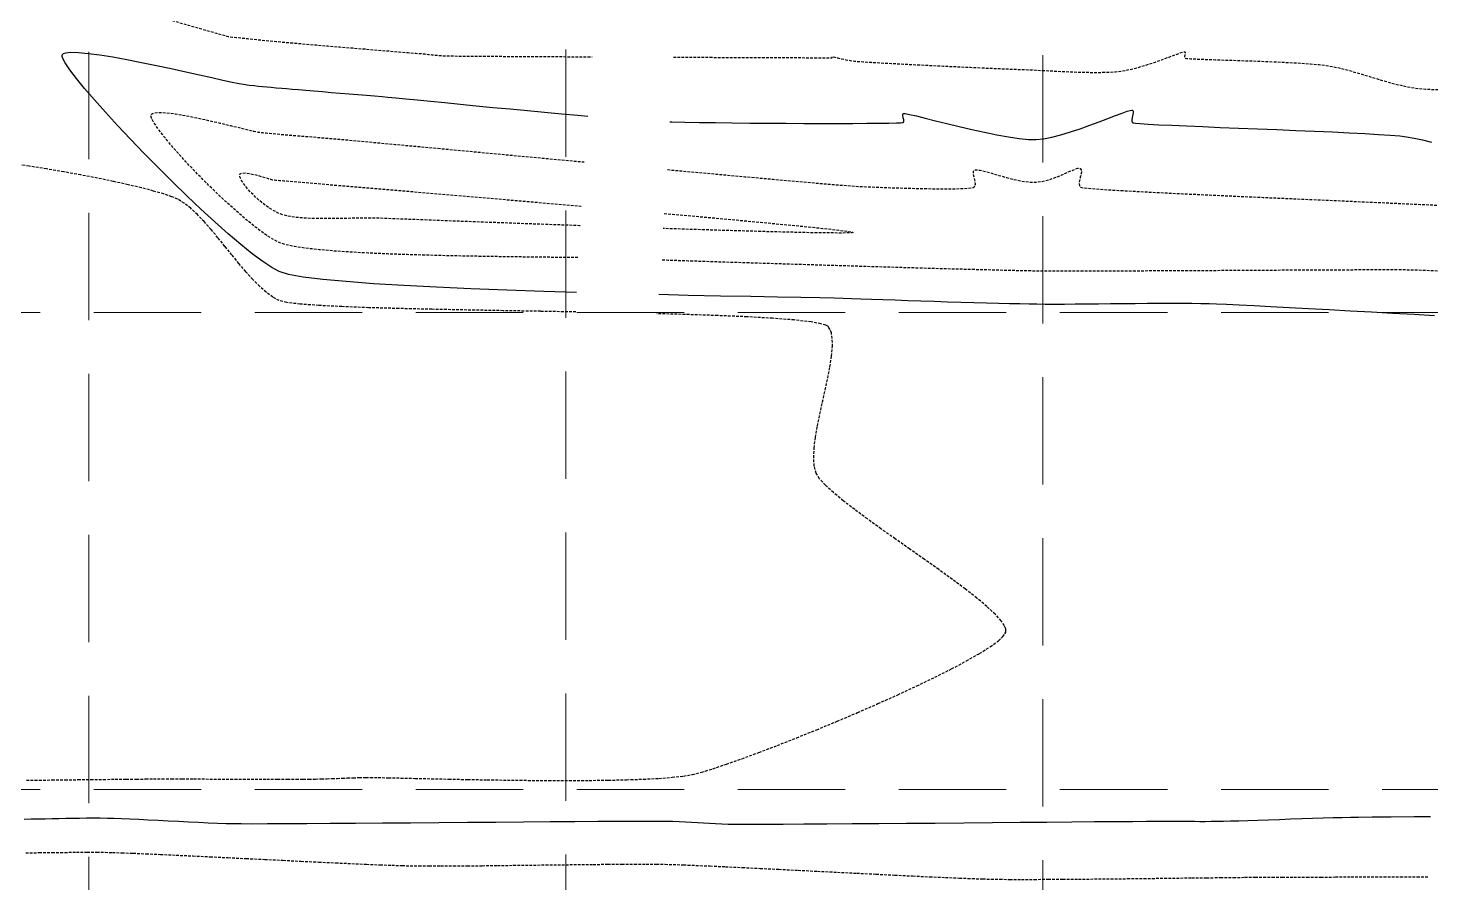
# Model space of a CAD drawing. Header units: inches. Extents: x 8135 to 11700, y -938 to 4760.
# Drawn here: x 10706.5 to 10967.9, y 4116.3 to 4275.6 of the extents above; entities that cross this region are included whole.
import ezdxf

# ---------------------------------------------------------------- set-up
doc = ezdxf.new("R2010")
doc.units = ezdxf.units.IN
doc.header["$MEASUREMENT"] = 0
doc.linetypes.add('DASHED', pattern=[0.75, 0.5, -0.25])
doc.linetypes.add('HIDDEN', pattern=[0.375, 0.25, -0.125])
doc.layers.add('EC', color=35, linetype='DASHED')
doc.layers.add('GRID', color=254, linetype='HIDDEN')

msp = doc.modelspace()

# ---------------------------------------------------------------- linework, layer by layer
at = {"layer": 'EC', "color": 35, "linetype": 'Continuous'}
for p, q in [((10713.12, 4270.83), (10713.55, 4270.98)), ((10713.55, 4270.98), (10714.4, 4271.08)), ((10714.4, 4271.08), (10715.87, 4271.05)), ((10715.87, 4271.05), (10717.72, 4270.89)), ((10717.72, 4270.89), (10719.89, 4270.6)), ((10712.86, 4270.53), (10712.89, 4270.61)), ((10712.86, 4270.33), (10712.86, 4270.53)), ((10713, 4269.9), (10712.86, 4270.33)), ((10712.89, 4270.61), (10712.94, 4270.69)), ((10712.94, 4270.69), (10713.12, 4270.83)), ((10713.41, 4269.11), (10713, 4269.9)), ((10714.28, 4267.82), (10713.41, 4269.11)), ((10719.89, 4270.6), (10722.31, 4270.21)), ((10722.31, 4270.21), (10724.92, 4269.74)), ((10724.92, 4269.74), (10727.64, 4269.2)), ((10727.64, 4269.2), (10730.42, 4268.63)), ((10730.42, 4268.63), (10733.19, 4268.04)), ((10715.5, 4266.21), (10714.28, 4267.82)), ((10717.04, 4264.33), (10715.5, 4266.21)), ((10733.19, 4268.04), (10735.88, 4267.45)), ((10735.88, 4267.45), (10738.42, 4266.89)), ((10738.42, 4266.89), (10740.75, 4266.36)), ((10740.75, 4266.36), (10742.8, 4265.9)), ((10742.8, 4265.9), (10744.51, 4265.53)), ((10718.85, 4262.22), (10717.04, 4264.33)), ((10744.51, 4265.53), (10745.81, 4265.26)), ((10745.81, 4265.26), (10746.63, 4265.12)), ((10746.63, 4265.12), (10747.71, 4264.98)), ((10747.71, 4264.98), (10748.63, 4264.87)), ((10748.63, 4264.87), (10749.45, 4264.78)), ((10749.45, 4264.78), (10750.2, 4264.71)), ((10750.2, 4264.71), (10750.96, 4264.64)), ((10750.96, 4264.64), (10751.77, 4264.57)), ((10751.77, 4264.57), (10752.7, 4264.49)), ((10752.7, 4264.49), (10753.79, 4264.4)), ((10753.79, 4264.4), (10754.64, 4264.32)), ((10754.64, 4264.32), (10755.69, 4264.23)), ((10755.69, 4264.23), (10756.91, 4264.13)), ((10756.91, 4264.13), (10758.28, 4264.01)), ((10758.28, 4264.01), (10759.77, 4263.89)), ((10759.77, 4263.89), (10761.35, 4263.76)), ((10761.35, 4263.76), (10762.99, 4263.62)), ((10762.99, 4263.62), (10764.66, 4263.49)), ((10764.66, 4263.49), (10766.33, 4263.35)), ((10766.33, 4263.35), (10767.97, 4263.21)), ((10767.97, 4263.21), (10769.56, 4263.08)), ((10769.56, 4263.08), (10771.07, 4262.95)), ((10720.9, 4259.92), (10718.85, 4262.22)), ((10771.07, 4262.95), (10772.46, 4262.83)), ((10772.46, 4262.83), (10773.54, 4262.73)), ((10773.54, 4262.73), (10775.02, 4262.59)), ((10775.02, 4262.59), (10776.86, 4262.41)), ((10776.86, 4262.41), (10779.02, 4262.2)), ((10779.02, 4262.2), (10781.45, 4261.97)), ((10781.45, 4261.97), (10784.12, 4261.7)), ((10784.12, 4261.7), (10786.98, 4261.42)), ((10786.98, 4261.42), (10790, 4261.13)), ((10790, 4261.13), (10793.12, 4260.83)), ((10793.12, 4260.83), (10796.31, 4260.52)), ((10796.31, 4260.52), (10799.52, 4260.21)), ((10723.15, 4257.46), (10720.9, 4259.92)), ((10799.52, 4260.21), (10802.72, 4259.91)), ((10802.72, 4259.91), (10805.86, 4259.62)), ((10805.86, 4259.62), (10808.9, 4259.35)), ((10808.9, 4259.35), (10810.78, 4259.18)), ((10826.1, 4258.14), (10826.42, 4258.13)), ((10826.42, 4258.13), (10828.85, 4258.08)), ((10828.85, 4258.08), (10831.58, 4258.03)), ((10831.58, 4258.03), (10834.56, 4257.98)), ((10834.56, 4257.98), (10837.71, 4257.94)), ((10837.71, 4257.94), (10841, 4257.91)), ((10841, 4257.91), (10844.35, 4257.88)), ((10844.35, 4257.88), (10847.72, 4257.85)), ((10847.72, 4257.85), (10851.04, 4257.84)), ((10851.04, 4257.84), (10854.27, 4257.83)), ((10854.27, 4257.83), (10857.33, 4257.83)), ((10857.33, 4257.83), (10860.18, 4257.83)), ((10860.18, 4257.83), (10862.75, 4257.85)), ((10862.75, 4257.85), (10865, 4257.87)), ((10865, 4257.87), (10866.86, 4257.9)), ((10866.86, 4257.9), (10868.28, 4257.93)), ((10868.28, 4257.93), (10869.05, 4257.97)), ((10869.05, 4257.97), (10869.41, 4258)), ((10869.41, 4258), (10869.53, 4258.02)), ((10869.46, 4259.37), (10869.56, 4259.71)), ((10869.56, 4258.9), (10869.46, 4259.37)), ((10869.53, 4258.02), (10869.55, 4258.03)), ((10869.55, 4258.03), (10869.6, 4258.09)), ((10869.56, 4259.71), (10869.91, 4259.69)), ((10869.65, 4258.5), (10869.56, 4258.9)), ((10869.6, 4258.09), (10869.65, 4258.24)), ((10869.65, 4258.24), (10869.65, 4258.5)), ((10869.91, 4259.69), (10870.75, 4259.52)), ((10870.75, 4259.52), (10872.02, 4259.22)), ((10872.02, 4259.22), (10873.64, 4258.82)), ((10873.64, 4258.82), (10875.55, 4258.34)), ((10875.55, 4258.34), (10877.68, 4257.82)), ((10877.68, 4257.82), (10879.96, 4257.27)), ((10904.32, 4257.48), (10906.04, 4258.12)), ((10906.04, 4258.12), (10907.65, 4258.73)), ((10907.65, 4258.73), (10909.09, 4259.28)), ((10909.09, 4259.28), (10910.33, 4259.75)), ((10910.33, 4259.75), (10911.3, 4260.1)), ((10911.3, 4260.1), (10911.86, 4260.27)), ((10911.86, 4260.27), (10912.14, 4260.32)), ((10912.14, 4260.32), (10912.25, 4260.32)), ((10912.21, 4258.93), (10912.14, 4258.5)), ((10912.14, 4258.5), (10912.17, 4258.22)), ((10912.17, 4258.22), (10912.24, 4258.06)), ((10912.35, 4259.49), (10912.21, 4258.93)), ((10912.24, 4258.06), (10912.3, 4257.99)), ((10912.25, 4260.32), (10912.28, 4260.31)), ((10912.28, 4260.31), (10912.33, 4260.26)), ((10912.3, 4257.99), (10912.33, 4257.97)), ((10912.33, 4260.26), (10912.4, 4260.13)), ((10912.33, 4257.97), (10912.46, 4257.94)), ((10912.42, 4259.89), (10912.35, 4259.49)), ((10912.4, 4260.13), (10912.42, 4259.89)), ((10912.46, 4257.94), (10912.84, 4257.88)), ((10912.84, 4257.88), (10913.68, 4257.81)), ((10913.68, 4257.81), (10915.19, 4257.71)), ((10725.56, 4254.9), (10723.15, 4257.46)), ((10879.96, 4257.27), (10882.31, 4256.71)), ((10882.31, 4256.71), (10884.68, 4256.19)), ((10884.68, 4256.19), (10886.99, 4255.71)), ((10886.99, 4255.71), (10889.17, 4255.31)), ((10889.17, 4255.31), (10891.16, 4255.01)), ((10895.67, 4254.97), (10897.25, 4255.28)), ((10897.25, 4255.28), (10898.94, 4255.72)), ((10898.94, 4255.72), (10900.72, 4256.25)), ((10900.72, 4256.25), (10902.53, 4256.85)), ((10902.53, 4256.85), (10904.32, 4257.48)), ((10915.19, 4257.71), (10917.18, 4257.6)), ((10917.18, 4257.6), (10919.57, 4257.48)), ((10919.57, 4257.48), (10922.32, 4257.36)), ((10922.32, 4257.36), (10925.35, 4257.23)), ((10925.35, 4257.23), (10928.6, 4257.1)), ((10928.6, 4257.1), (10932.03, 4256.96)), ((10932.03, 4256.96), (10935.56, 4256.82)), ((10935.56, 4256.82), (10939.13, 4256.68)), ((10939.13, 4256.68), (10942.69, 4256.53)), ((10942.69, 4256.53), (10946.17, 4256.39)), ((10946.17, 4256.39), (10949.52, 4256.24)), ((10949.52, 4256.24), (10952.66, 4256.09)), ((10952.66, 4256.09), (10955.55, 4255.94)), ((10955.55, 4255.94), (10958.12, 4255.79)), ((10958.12, 4255.79), (10960.3, 4255.64)), ((10960.3, 4255.64), (10962.05, 4255.49)), ((10962.05, 4255.49), (10963.29, 4255.34)), ((10963.29, 4255.34), (10964.75, 4255.09)), ((10728.1, 4252.27), (10725.56, 4254.9)), ((10891.16, 4255.01), (10892.89, 4254.84)), ((10892.89, 4254.84), (10894.28, 4254.81)), ((10894.28, 4254.81), (10895.67, 4254.97)), ((10964.75, 4255.09), (10966.31, 4254.76)), ((10966.31, 4254.76), (10967.97, 4254.37)), ((10730.72, 4249.61), (10728.1, 4252.27)), ((10733.39, 4246.96), (10730.72, 4249.61)), ((10736.06, 4244.36), (10733.39, 4246.96)), ((10738.71, 4241.85), (10736.06, 4244.36)), ((10741.3, 4239.47), (10738.71, 4241.85)), ((10743.78, 4237.27), (10741.3, 4239.47)), ((10746.12, 4235.27), (10743.78, 4237.27)), ((10748.27, 4233.53), (10746.12, 4235.27)), ((10750.21, 4232.08), (10748.27, 4233.53)), ((10751.89, 4230.97), (10750.21, 4232.08)), ((10753.28, 4230.22), (10751.89, 4230.97)), ((10755.04, 4229.7), (10753.28, 4230.22)), ((10757.77, 4229.21), (10755.04, 4229.7)), ((10761.39, 4228.77), (10757.77, 4229.21)), ((10765.78, 4228.35), (10761.39, 4228.77)), ((10770.84, 4227.97), (10765.78, 4228.35)), ((10776.48, 4227.62), (10770.84, 4227.97)), ((10782.57, 4227.3), (10776.48, 4227.62)), ((10789.02, 4227.01), (10782.57, 4227.3)), ((10795.73, 4226.75), (10789.02, 4227.01)), ((10802.59, 4226.52), (10795.73, 4226.75)), ((10808.65, 4226.33), (10802.59, 4226.52)), ((10829.48, 4225.8), (10824, 4225.93)), ((10835.54, 4225.67), (10829.48, 4225.8)), ((10841.13, 4225.56), (10835.54, 4225.67)), ((10846.15, 4225.47), (10841.13, 4225.56)), ((10850.48, 4225.38), (10846.15, 4225.47)), ((10854.03, 4225.31), (10850.48, 4225.38)), ((10856.7, 4225.26), (10854.03, 4225.31)), ((10858.37, 4225.21), (10856.7, 4225.26)), ((10859.91, 4225.15), (10858.37, 4225.21)), ((10861.67, 4225.08), (10859.91, 4225.15)), ((10863.64, 4225.02), (10861.67, 4225.08)), ((10865.77, 4224.94), (10863.64, 4225.02)), ((10868.03, 4224.87), (10865.77, 4224.94)), ((10870.4, 4224.79), (10868.03, 4224.87)), ((10872.85, 4224.71), (10870.4, 4224.79)), ((10875.33, 4224.63), (10872.85, 4224.71)), ((10877.83, 4224.55), (10875.33, 4224.63)), ((10880.3, 4224.48), (10877.83, 4224.55)), ((10882.73, 4224.41), (10880.3, 4224.48)), ((10885.07, 4224.34), (10882.73, 4224.41)), ((10887.3, 4224.28), (10885.07, 4224.34)), ((10889.38, 4224.23), (10887.3, 4224.28)), ((10891.29, 4224.19), (10889.38, 4224.23)), ((10892.99, 4224.15), (10891.29, 4224.19)), ((10894.45, 4224.13), (10892.99, 4224.15)), ((10895.97, 4224.12), (10894.45, 4224.13)), ((10897.69, 4224.11), (10895.97, 4224.12)), ((10899.57, 4224.12), (10897.69, 4224.11)), ((10901.59, 4224.13), (10899.57, 4224.12)), ((10903.72, 4224.14), (10901.59, 4224.13)), ((10905.93, 4224.16), (10903.72, 4224.14)), ((10908.2, 4224.19), (10905.93, 4224.16)), ((10910.5, 4224.21), (10908.2, 4224.19)), ((10912.79, 4224.23), (10910.5, 4224.21)), ((10915.06, 4224.25), (10912.79, 4224.23)), ((10917.27, 4224.26), (10915.06, 4224.25)), ((10919.4, 4224.27), (10917.27, 4224.26)), ((10921.42, 4224.27), (10919.4, 4224.27)), ((10923.3, 4224.26), (10921.42, 4224.27)), ((10925.02, 4224.24), (10923.3, 4224.26)), ((10926.54, 4224.21), (10925.02, 4224.24)), ((10927.9, 4224.16), (10926.54, 4224.21)), ((10929.79, 4224.08), (10927.9, 4224.16)), ((10932.15, 4223.97), (10929.79, 4224.08)), ((10934.91, 4223.84), (10932.15, 4223.97)), ((10938.03, 4223.68), (10934.91, 4223.84)), ((10941.44, 4223.5), (10938.03, 4223.68)), ((10945.08, 4223.3), (10941.44, 4223.5)), ((10948.9, 4223.09), (10945.08, 4223.3)), ((10952.83, 4222.87), (10948.9, 4223.09)), ((10956.81, 4222.65), (10952.83, 4222.87)), ((10960.8, 4222.42), (10956.81, 4222.65)), ((10964.72, 4222.2), (10960.8, 4222.42)), ((10968.52, 4221.98), (10964.72, 4222.2)), ((10705.8, 4128.22), (10707.1, 4128.23)), ((10707.1, 4128.23), (10708.4, 4128.25)), ((10708.4, 4128.25), (10709.69, 4128.28)), ((10709.69, 4128.28), (10710.97, 4128.3)), ((10710.97, 4128.3), (10712.25, 4128.33)), ((10712.25, 4128.33), (10713.53, 4128.36)), ((10713.53, 4128.36), (10714.81, 4128.38)), ((10714.81, 4128.38), (10716.09, 4128.41)), ((10716.09, 4128.41), (10717.38, 4128.42)), ((10717.38, 4128.42), (10718.67, 4128.43)), ((10718.67, 4128.43), (10719.96, 4128.43)), ((10719.96, 4128.43), (10721.27, 4128.41)), ((10721.27, 4128.41), (10722.49, 4128.38)), ((10722.49, 4128.38), (10723.89, 4128.33)), ((10723.89, 4128.33), (10725.43, 4128.27)), ((10725.43, 4128.27), (10727.11, 4128.19)), ((10727.11, 4128.19), (10728.88, 4128.1)), ((10728.88, 4128.1), (10730.72, 4128)), ((10730.72, 4128), (10732.6, 4127.9)), ((10732.6, 4127.9), (10734.51, 4127.8)), ((10734.51, 4127.8), (10736.4, 4127.71)), ((10736.4, 4127.71), (10738.27, 4127.61)), ((10738.27, 4127.61), (10740.07, 4127.53)), ((10740.07, 4127.53), (10741.79, 4127.46)), ((10741.79, 4127.46), (10743.39, 4127.41)), ((10743.39, 4127.41), (10744.86, 4127.37)), ((10744.86, 4127.37), (10746.2, 4127.36)), ((10746.2, 4127.36), (10748.31, 4127.35)), ((10748.31, 4127.35), (10751.1, 4127.36)), ((10751.1, 4127.36), (10754.51, 4127.38)), ((10754.51, 4127.38), (10758.43, 4127.4)), ((10758.43, 4127.4), (10762.8, 4127.42)), ((10762.8, 4127.42), (10767.53, 4127.46)), ((10767.53, 4127.46), (10772.54, 4127.49)), ((10772.54, 4127.49), (10777.74, 4127.53)), ((10777.74, 4127.53), (10783.05, 4127.57)), ((10783.05, 4127.57), (10788.39, 4127.61)), ((10788.39, 4127.61), (10793.68, 4127.66)), ((10793.68, 4127.66), (10798.83, 4127.7)), ((10798.83, 4127.7), (10803.77, 4127.73)), ((10803.77, 4127.73), (10808.4, 4127.77)), ((10808.4, 4127.77), (10812.66, 4127.8)), ((10812.66, 4127.8), (10816.45, 4127.82)), ((10816.45, 4127.82), (10819.69, 4127.84)), ((10819.69, 4127.84), (10822.3, 4127.85)), ((10822.3, 4127.85), (10824.21, 4127.85)), ((10824.21, 4127.85), (10825.32, 4127.84)), ((10825.32, 4127.84), (10826.59, 4127.81)), ((10826.59, 4127.81), (10827.8, 4127.76)), ((10827.8, 4127.76), (10828.97, 4127.71)), ((10828.97, 4127.71), (10830.11, 4127.65)), ((10830.11, 4127.65), (10831.22, 4127.58)), ((10831.22, 4127.58), (10832.33, 4127.51)), ((10832.33, 4127.51), (10833.44, 4127.45)), ((10833.44, 4127.45), (10834.58, 4127.38)), ((10834.58, 4127.38), (10835.75, 4127.33)), ((10835.75, 4127.33), (10836.96, 4127.28)), ((10836.96, 4127.28), (10838.23, 4127.25)), ((10838.23, 4127.25), (10839.35, 4127.24)), ((10839.35, 4127.24), (10841.27, 4127.25)), ((10841.27, 4127.25), (10843.92, 4127.25)), ((10843.92, 4127.25), (10847.21, 4127.27)), ((10847.21, 4127.27), (10851.04, 4127.3)), ((10851.04, 4127.3), (10855.34, 4127.32)), ((10855.34, 4127.32), (10860.03, 4127.36)), ((10860.03, 4127.36), (10865.01, 4127.4)), ((10865.01, 4127.4), (10870.19, 4127.44)), ((10870.19, 4127.44), (10875.51, 4127.48)), ((10875.51, 4127.48), (10880.86, 4127.52)), ((10880.86, 4127.52), (10886.17, 4127.57)), ((10886.17, 4127.57), (10891.34, 4127.61)), ((10891.34, 4127.61), (10896.3, 4127.65)), ((10896.3, 4127.65), (10900.96, 4127.69)), ((10900.96, 4127.69), (10905.22, 4127.73)), ((10905.22, 4127.73), (10909.02, 4127.76)), ((10909.02, 4127.76), (10912.26, 4127.79)), ((10912.26, 4127.79), (10914.85, 4127.81)), ((10914.85, 4127.81), (10916.71, 4127.82)), ((10916.71, 4127.82), (10917.76, 4127.83)), ((10917.76, 4127.83), (10918.98, 4127.83)), ((10918.98, 4127.83), (10920.08, 4127.83)), ((10920.08, 4127.83), (10921.09, 4127.82)), ((10921.09, 4127.82), (10922.03, 4127.81)), ((10922.03, 4127.81), (10922.95, 4127.8)), ((10922.95, 4127.8), (10923.87, 4127.8)), ((10923.87, 4127.8), (10924.82, 4127.79)), ((10924.82, 4127.79), (10925.82, 4127.79)), ((10925.82, 4127.79), (10926.92, 4127.8)), ((10926.92, 4127.8), (10928.14, 4127.81)), ((10928.14, 4127.81), (10929.2, 4127.83)), ((10929.2, 4127.83), (10930.51, 4127.87)), ((10930.51, 4127.87), (10932.05, 4127.91)), ((10932.05, 4127.91), (10933.76, 4127.97)), ((10933.76, 4127.97), (10935.62, 4128.03)), ((10935.62, 4128.03), (10937.59, 4128.09)), ((10937.59, 4128.09), (10939.63, 4128.16)), ((10939.63, 4128.16), (10941.71, 4128.23)), ((10941.71, 4128.23), (10943.79, 4128.3)), ((10943.79, 4128.3), (10945.83, 4128.36)), ((10945.83, 4128.36), (10947.79, 4128.42)), ((10947.79, 4128.42), (10949.65, 4128.48)), ((10949.65, 4128.48), (10951.36, 4128.52)), ((10951.36, 4128.52), (10952.88, 4128.55)), ((10952.88, 4128.55), (10954.39, 4128.58)), ((10954.39, 4128.58), (10956.94, 4128.61)), ((10956.94, 4128.61), (10960.44, 4128.65)), ((10960.44, 4128.65), (10964.75, 4128.69)), ((10964.75, 4128.69), (10967.78, 4128.72))]:
    msp.add_line(p, q, dxfattribs=at)
at = {"layer": 'EC', "color": 35}
for p, q in [((10706.68, 4249.87), (10703.48, 4250.33)), ((10709.92, 4249.36), (10706.68, 4249.87)), ((10713.16, 4248.81), (10709.92, 4249.36)), ((10716.34, 4248.23), (10713.16, 4248.81)), ((10719.43, 4247.63), (10716.34, 4248.23)), ((10722.37, 4247.03), (10719.43, 4247.63)), ((10725.12, 4246.42), (10722.37, 4247.03)), ((10727.63, 4245.82), (10725.12, 4246.42)), ((10729.86, 4245.24), (10727.63, 4245.82)), ((10731.77, 4244.69), (10729.86, 4245.24)), ((10733.29, 4244.18), (10731.77, 4244.69)), ((10734.39, 4243.71), (10733.29, 4244.18)), ((10735.58, 4242.98), (10734.39, 4243.71)), ((10736.8, 4242.02), (10735.58, 4242.98)), ((10738.04, 4240.86), (10736.8, 4242.02)), ((10739.3, 4239.53), (10738.04, 4240.86)), ((10740.59, 4238.07), (10739.3, 4239.53)), ((10741.88, 4236.53), (10740.59, 4238.07)), ((10743.18, 4234.93), (10741.88, 4236.53)), ((10744.49, 4233.32), (10743.18, 4234.93)), ((10745.79, 4231.73), (10744.49, 4233.32)), ((10747.08, 4230.21), (10745.79, 4231.73)), ((10748.37, 4228.78), (10747.08, 4230.21)), ((10749.64, 4227.49), (10748.37, 4228.78)), ((10750.88, 4226.37), (10749.64, 4227.49)), ((10752.11, 4225.47), (10750.88, 4226.37)), ((10753.3, 4224.81), (10752.11, 4225.47)), ((10754.71, 4224.46), (10753.3, 4224.81)), ((10757.2, 4224.16), (10754.71, 4224.46)), ((10760.65, 4223.91), (10757.2, 4224.16)), ((10764.94, 4223.69), (10760.65, 4223.91)), ((10769.96, 4223.5), (10764.94, 4223.69)), ((10775.59, 4223.34), (10769.96, 4223.5)), ((10781.72, 4223.2), (10775.59, 4223.34)), ((10788.24, 4223.06), (10781.72, 4223.2)), ((10795.02, 4222.94), (10788.24, 4223.06)), ((10801.96, 4222.82), (10795.02, 4222.94)), ((10808.54, 4222.7), (10801.96, 4222.82)), ((10828.96, 4222.23), (10823.65, 4222.38)), ((10834.95, 4222.03), (10828.96, 4222.23)), ((10840.4, 4221.8), (10834.95, 4222.03)), ((10845.2, 4221.52), (10840.4, 4221.8)), ((10849.23, 4221.21), (10845.2, 4221.52)), ((10852.39, 4220.84), (10849.23, 4221.21)), ((10854.2, 4220.5), (10852.39, 4220.84)), ((10855.11, 4220.22), (10854.2, 4220.5)), ((10855.48, 4220.03), (10855.11, 4220.22)), ((10855.6, 4219.92), (10855.48, 4220.03)), ((10855.72, 4219.77), (10855.6, 4219.92)), ((10855.93, 4219.42), (10855.72, 4219.77)), ((10856.16, 4218.79), (10855.93, 4219.42)), ((10856.34, 4217.77), (10856.16, 4218.79)), ((10856.2, 4214.47), (10856.36, 4216.24)), ((10856.36, 4216.24), (10856.34, 4217.77)), ((10855.9, 4212.5), (10856.2, 4214.47)), ((10855.49, 4210.39), (10855.9, 4212.5)), ((10854.51, 4205.93), (10855.02, 4208.18)), ((10855.02, 4208.18), (10855.49, 4210.39)), ((10854.02, 4203.66), (10854.51, 4205.93)), ((10853.57, 4201.44), (10854.02, 4203.66)), ((10853.2, 4199.31), (10853.57, 4201.44)), ((10852.96, 4197.32), (10853.2, 4199.31)), ((10852.87, 4195.51), (10852.96, 4197.32)), ((10852.98, 4193.94), (10852.87, 4195.51)), ((10853.33, 4192.64), (10852.98, 4193.94)), ((10853.96, 4191.63), (10853.33, 4192.64)), ((10855.05, 4190.43), (10853.96, 4191.63)), ((10856.54, 4189.05), (10855.05, 4190.43)), ((10858.38, 4187.53), (10856.54, 4189.05)), ((10860.51, 4185.88), (10858.38, 4187.53)), ((10862.87, 4184.13), (10860.51, 4185.88)), ((10865.41, 4182.3), (10862.87, 4184.13)), ((10868.06, 4180.42), (10865.41, 4182.3)), ((10870.78, 4178.52), (10868.06, 4180.42)), ((10873.5, 4176.6), (10870.78, 4178.52)), ((10876.16, 4174.71), (10873.5, 4176.6)), ((10878.72, 4172.87), (10876.16, 4174.71)), ((10881.1, 4171.09), (10878.72, 4172.87)), ((10883.26, 4169.4), (10881.1, 4171.09)), ((10885.14, 4167.83), (10883.26, 4169.4)), ((10886.68, 4166.39), (10885.14, 4167.83)), ((10887.82, 4165.13), (10886.68, 4166.39)), ((10888.4, 4164.25), (10887.82, 4165.13)), ((10888.64, 4163.67), (10888.4, 4164.25)), ((10885.76, 4160.32), (10887.28, 4161.44)), ((10887.28, 4161.44), (10888.12, 4162.22)), ((10888.12, 4162.22), (10888.51, 4162.73)), ((10888.51, 4162.73), (10888.64, 4163.04)), ((10888.68, 4163.33), (10888.64, 4163.67)), ((10888.64, 4163.04), (10888.68, 4163.18)), ((10888.68, 4163.18), (10888.68, 4163.33)), ((10881.34, 4157.67), (10883.76, 4159.05)), ((10883.76, 4159.05), (10885.76, 4160.32)), ((10875.46, 4154.64), (10878.56, 4156.19)), ((10878.56, 4156.19), (10881.34, 4157.67)), ((10872.11, 4153.03), (10875.46, 4154.64)), ((10864.85, 4149.72), (10868.55, 4151.38)), ((10868.55, 4151.38), (10872.11, 4153.03)), ((10857.24, 4146.44), (10861.06, 4148.06)), ((10861.06, 4148.06), (10864.85, 4149.72)), ((10853.43, 4144.86), (10857.24, 4146.44)), ((10846.1, 4141.94), (10849.7, 4143.35)), ((10849.7, 4143.35), (10853.43, 4144.86)), ((10839.5, 4139.46), (10842.68, 4140.63)), ((10842.68, 4140.63), (10846.1, 4141.94)), ((10831.96, 4136.95), (10834.08, 4137.6)), ((10834.08, 4137.6), (10836.62, 4138.45)), ((10836.62, 4138.45), (10839.5, 4139.46)), ((10706.23, 4135.45), (10708.58, 4135.47)), ((10708.58, 4135.47), (10710.98, 4135.5)), ((10710.98, 4135.5), (10713.41, 4135.53)), ((10713.41, 4135.53), (10715.83, 4135.56)), ((10715.83, 4135.56), (10718.21, 4135.59)), ((10718.21, 4135.59), (10720.52, 4135.61)), ((10720.52, 4135.61), (10722.73, 4135.63)), ((10722.73, 4135.63), (10724.8, 4135.65)), ((10724.8, 4135.65), (10726.71, 4135.67)), ((10726.71, 4135.67), (10728.41, 4135.68)), ((10728.41, 4135.68), (10729.88, 4135.69)), ((10729.88, 4135.69), (10731.45, 4135.7)), ((10731.45, 4135.7), (10733.24, 4135.7)), ((10733.24, 4135.7), (10735.23, 4135.69)), ((10735.23, 4135.69), (10737.36, 4135.69)), ((10737.36, 4135.69), (10739.6, 4135.68)), ((10739.6, 4135.68), (10741.91, 4135.67)), ((10741.91, 4135.67), (10744.24, 4135.66)), ((10744.24, 4135.66), (10746.56, 4135.66)), ((10746.56, 4135.66), (10748.81, 4135.65)), ((10748.81, 4135.65), (10750.97, 4135.64)), ((10750.97, 4135.64), (10752.98, 4135.64)), ((10752.98, 4135.64), (10754.82, 4135.63)), ((10754.82, 4135.63), (10756.42, 4135.63)), ((10756.42, 4135.63), (10757.77, 4135.64)), ((10757.77, 4135.64), (10758.8, 4135.65)), ((10758.8, 4135.65), (10760.04, 4135.67)), ((10760.04, 4135.67), (10761.16, 4135.7)), ((10761.16, 4135.7), (10762.19, 4135.73)), ((10762.19, 4135.73), (10763.16, 4135.76)), ((10763.16, 4135.76), (10764.1, 4135.8)), ((10764.1, 4135.8), (10765.05, 4135.84)), ((10765.05, 4135.84), (10766.02, 4135.87)), ((10766.02, 4135.87), (10767.05, 4135.91)), ((10767.05, 4135.91), (10768.17, 4135.94)), ((10768.17, 4135.94), (10769.41, 4135.97)), ((10769.41, 4135.97), (10770.31, 4135.97)), ((10770.31, 4135.97), (10771.73, 4135.95)), ((10771.73, 4135.95), (10773.62, 4135.91)), ((10773.62, 4135.91), (10775.94, 4135.86)), ((10775.94, 4135.86), (10778.63, 4135.8)), ((10778.63, 4135.8), (10781.64, 4135.73)), ((10781.64, 4135.73), (10784.91, 4135.66)), ((10784.91, 4135.66), (10788.41, 4135.59)), ((10788.41, 4135.59), (10792.06, 4135.53)), ((10792.06, 4135.53), (10795.84, 4135.47)), ((10795.84, 4135.47), (10799.67, 4135.43)), ((10799.67, 4135.43), (10803.52, 4135.4)), ((10803.52, 4135.4), (10807.33, 4135.4)), ((10807.33, 4135.4), (10811.05, 4135.42)), ((10811.05, 4135.42), (10814.63, 4135.46)), ((10814.63, 4135.46), (10818.02, 4135.54)), ((10818.02, 4135.54), (10821.17, 4135.65)), ((10821.17, 4135.65), (10824.02, 4135.8)), ((10824.02, 4135.8), (10826.52, 4136)), ((10826.52, 4136), (10828.63, 4136.23)), ((10828.63, 4136.23), (10830.29, 4136.52)), ((10830.29, 4136.52), (10831.96, 4136.95)), ((10706.07, 4121.92), (10708.58, 4121.96)), ((10708.58, 4121.96), (10711.01, 4121.99)), ((10711.01, 4121.99), (10713.33, 4122.01)), ((10713.33, 4122.01), (10715.5, 4122.03)), ((10715.5, 4122.03), (10717.51, 4122.04)), ((10717.51, 4122.04), (10719.3, 4122.03)), ((10719.3, 4122.03), (10720.87, 4122.02)), ((10720.87, 4122.02), (10722.24, 4121.99)), ((10722.24, 4121.99), (10723.99, 4121.93)), ((10723.99, 4121.93), (10726.1, 4121.85)), ((10726.1, 4121.85), (10728.5, 4121.75)), ((10728.5, 4121.75), (10731.18, 4121.63)), ((10731.18, 4121.63), (10734.08, 4121.49)), ((10734.08, 4121.49), (10737.17, 4121.35)), ((10737.17, 4121.35), (10740.41, 4121.19)), ((10740.41, 4121.19), (10743.75, 4121.03)), ((10743.75, 4121.03), (10747.16, 4120.86)), ((10747.16, 4120.86), (10750.6, 4120.7)), ((10750.6, 4120.7), (10754.03, 4120.53)), ((10754.03, 4120.53), (10757.4, 4120.36)), ((10757.4, 4120.36), (10760.68, 4120.21)), ((10760.68, 4120.21), (10763.82, 4120.06)), ((10763.82, 4120.06), (10766.8, 4119.92)), ((10766.8, 4119.92), (10769.56, 4119.8)), ((10769.56, 4119.8), (10772.07, 4119.69)), ((10772.07, 4119.69), (10774.29, 4119.61)), ((10774.29, 4119.61), (10776.17, 4119.55)), ((10776.17, 4119.55), (10777.68, 4119.51)), ((10777.68, 4119.51), (10779.29, 4119.49)), ((10779.29, 4119.49), (10781.2, 4119.48)), ((10781.2, 4119.48), (10783.37, 4119.48)), ((10783.37, 4119.48), (10785.76, 4119.49)), ((10785.76, 4119.49), (10788.35, 4119.51)), ((10788.35, 4119.51), (10791.09, 4119.53)), ((10791.09, 4119.53), (10793.96, 4119.56)), ((10793.96, 4119.56), (10796.91, 4119.6)), ((10796.91, 4119.6), (10799.92, 4119.63)), ((10799.92, 4119.63), (10802.94, 4119.67)), ((10802.94, 4119.67), (10805.95, 4119.7)), ((10805.95, 4119.7), (10808.9, 4119.74)), ((10808.9, 4119.74), (10811.77, 4119.77)), ((10811.77, 4119.77), (10814.51, 4119.79)), ((10814.51, 4119.79), (10817.1, 4119.81)), ((10817.1, 4119.81), (10819.49, 4119.82)), ((10819.49, 4119.82), (10821.66, 4119.82)), ((10821.66, 4119.82), (10823.57, 4119.81)), ((10823.57, 4119.81), (10825.18, 4119.79)), ((10825.18, 4119.79), (10826.71, 4119.75)), ((10826.71, 4119.75), (10828.64, 4119.68)), ((10828.64, 4119.68), (10830.94, 4119.58)), ((10830.94, 4119.58), (10833.55, 4119.47)), ((10833.55, 4119.47), (10836.45, 4119.34)), ((10836.45, 4119.34), (10839.58, 4119.19)), ((10839.58, 4119.19), (10842.9, 4119.03)), ((10842.9, 4119.03), (10846.38, 4118.86)), ((10846.38, 4118.86), (10849.96, 4118.68)), ((10849.96, 4118.68), (10853.6, 4118.49)), ((10853.6, 4118.49), (10857.28, 4118.31)), ((10857.28, 4118.31), (10860.93, 4118.13)), ((10860.93, 4118.13), (10864.52, 4117.95)), ((10864.52, 4117.95), (10868, 4117.78)), ((10868, 4117.78), (10871.34, 4117.61)), ((10871.34, 4117.61), (10874.49, 4117.46)), ((10874.49, 4117.46), (10877.41, 4117.33)), ((10877.41, 4117.33), (10880.06, 4117.22)), ((10880.06, 4117.22), (10882.39, 4117.13)), ((10882.39, 4117.13), (10884.36, 4117.06)), ((10884.36, 4117.06), (10885.93, 4117.02)), ((10885.93, 4117.02), (10887.52, 4116.99)), ((10887.52, 4116.99), (10889.4, 4116.98)), ((10889.4, 4116.98), (10891.56, 4116.98)), ((10891.56, 4116.98), (10893.95, 4116.98)), ((10893.95, 4116.98), (10896.53, 4116.99)), ((10896.53, 4116.99), (10899.29, 4117.01)), ((10899.29, 4117.01), (10902.18, 4117.03)), ((10902.18, 4117.03), (10905.16, 4117.05)), ((10905.16, 4117.05), (10908.22, 4117.08)), ((10908.22, 4117.08), (10911.31, 4117.11)), ((10911.31, 4117.11), (10914.4, 4117.15)), ((10914.4, 4117.15), (10917.45, 4117.18)), ((10917.45, 4117.18), (10920.44, 4117.22)), ((10920.44, 4117.22), (10923.33, 4117.25)), ((10923.33, 4117.25), (10926.08, 4117.28)), ((10926.08, 4117.28), (10928.67, 4117.31)), ((10928.67, 4117.31), (10931.06, 4117.34)), ((10931.06, 4117.34), (10933.21, 4117.36)), ((10933.21, 4117.36), (10935.1, 4117.37)), ((10935.1, 4117.37), (10936.68, 4117.39)), ((10936.68, 4117.39), (10938.27, 4117.39)), ((10938.27, 4117.39), (10940.16, 4117.4)), ((10940.16, 4117.4), (10942.33, 4117.4)), ((10942.33, 4117.4), (10944.73, 4117.41)), ((10944.73, 4117.41), (10947.33, 4117.41)), ((10947.33, 4117.41), (10950.1, 4117.42)), ((10950.1, 4117.42), (10953, 4117.42)), ((10953, 4117.42), (10956.01, 4117.43)), ((10956.01, 4117.43), (10959.08, 4117.44)), ((10959.08, 4117.44), (10962.19, 4117.44)), ((10962.19, 4117.44), (10965.3, 4117.45)), ((10965.3, 4117.45), (10967.47, 4117.45))]:
    msp.add_line(p, q, dxfattribs=at)
at = {"layer": 'EC', "color": 35, "flags": 128}
for points in [[(10638.3, 4419.66), (10638.36, 4419.53), (10638.5, 4419.21), (10638.77, 4418.62), (10639.22, 4417.64), (10639.91, 4416.13), (10640.72, 4414.37), (10641.61, 4412.42), (10642.56, 4410.35), (10643.53, 4408.21), (10644.51, 4406.07), (10645.46, 4403.99), (10646.36, 4402.03), (10647.17, 4400.26), (10647.86, 4398.74), (10648.42, 4397.52), (10648.8, 4396.68), (10648.99, 4396.27), (10649.24, 4395.78), (10649.5, 4395.37), (10649.72, 4394.99), (10649.84, 4394.72), (10649.89, 4394.51), (10649.89, 4394.38), (10649.89, 4394.31), (10649.87, 4394.23), (10649.81, 4394.08), (10649.65, 4393.91), (10649.39, 4393.72), (10649.07, 4393.47), (10648.91, 4393.13), (10648.99, 4392.77), (10649.25, 4392.36), (10649.6, 4391.89), (10649.95, 4391.34), (10650.19, 4390.69), (10650.24, 4390.16), (10650.25, 4389.12), (10650.23, 4387.65), (10650.2, 4385.84), (10650.15, 4383.77), (10650.1, 4381.53), (10650.04, 4379.2), (10649.99, 4376.87), (10649.95, 4374.62), (10649.93, 4372.55), (10649.93, 4370.72), (10649.96, 4369.23), (10650.02, 4368.16), (10650.13, 4367.6), (10650.45, 4367.03), (10650.82, 4366.57), (10651.24, 4366.19), (10651.71, 4365.88), (10652.24, 4365.59), (10652.81, 4365.3), (10653.36, 4365.08), (10653.85, 4364.97), (10654.3, 4364.92), (10654.76, 4364.88), (10655.26, 4364.79), (10655.84, 4364.6), (10656.31, 4364.34), (10657.28, 4363.73), (10658.71, 4362.83), (10660.52, 4361.67), (10662.66, 4360.29), (10665.07, 4358.73), (10667.69, 4357.03), (10670.46, 4355.23), (10673.33, 4353.37), (10676.23, 4351.49), (10679.11, 4349.62), (10681.9, 4347.82), (10684.55, 4346.11), (10687.01, 4344.53), (10689.2, 4343.13), (10691.07, 4341.95), (10692.57, 4341.02), (10693.63, 4340.39), (10694.19, 4340.09), (10694.93, 4339.82), (10695.56, 4339.63), (10696.13, 4339.51), (10696.69, 4339.42), (10697.29, 4339.36), (10697.96, 4339.3), (10698.75, 4339.21), (10699.4, 4339.16), (10700.62, 4339.08), (10702.33, 4338.98), (10704.48, 4338.86), (10706.99, 4338.73), (10709.79, 4338.58), (10712.82, 4338.43), (10716, 4338.27), (10719.27, 4338.12), (10722.57, 4337.96), (10725.82, 4337.82), (10728.94, 4337.68), (10731.89, 4337.56), (10734.58, 4337.46), (10736.95, 4337.38), (10738.93, 4337.32), (10740.45, 4337.29), (10741.44, 4337.29), (10742.73, 4337.35), (10744.02, 4337.44), (10745.29, 4337.56), (10746.52, 4337.7), (10747.68, 4337.85), (10748.74, 4337.99), (10749.69, 4338.11), (10750.49, 4338.22), (10751.13, 4338.29), (10751.57, 4338.31), (10752.15, 4338.3), (10752.61, 4338.26), (10753.03, 4338.2), (10753.49, 4338.14), (10754.07, 4338.08), (10754.62, 4338.06), (10755.49, 4338.07), (10756.57, 4338.09), (10757.76, 4338.1), (10758.97, 4338.09), (10760.09, 4338.03), (10761.02, 4337.92), (10761.58, 4337.78), (10761.84, 4337.64), (10761.93, 4337.53), (10761.95, 4337.46), (10761.96, 4337.39), (10761.89, 4337.23), (10761.66, 4336.99), (10761.13, 4336.64), (10760.2, 4336.21), (10759.12, 4335.79), (10758, 4335.42), (10756.99, 4335.12), (10756.21, 4334.93), (10755.81, 4334.86), (10755.47, 4334.95), (10755.17, 4335.13), (10754.93, 4335.31), (10754.77, 4335.41), (10754.57, 4335.4), (10754.4, 4335.37), (10754.26, 4335.39), (10754.11, 4335.43), (10753.93, 4335.47), (10753.7, 4335.51), (10753.35, 4335.47), (10752.41, 4335.38), (10750.92, 4335.23), (10748.97, 4335.02), (10746.61, 4334.78), (10743.91, 4334.5), (10740.93, 4334.19), (10737.73, 4333.85), (10734.38, 4333.5), (10730.95, 4333.14), (10727.49, 4332.77), (10724.07, 4332.41), (10720.76, 4332.06), (10717.61, 4331.72), (10714.7, 4331.4), (10712.09, 4331.11), (10709.84, 4330.86), (10708.01, 4330.65), (10706.67, 4330.49), (10705.88, 4330.39), (10704.75, 4330.2), (10703.78, 4330.03), (10702.92, 4329.86), (10702.13, 4329.68), (10701.35, 4329.51), (10700.52, 4329.32), (10699.61, 4329.11), (10698.57, 4328.88), (10697.53, 4328.67), (10696.64, 4328.5), (10695.87, 4328.35), (10695.14, 4328.21), (10694.42, 4328.06), (10693.65, 4327.88), (10692.78, 4327.67), (10691.76, 4327.39), (10690.89, 4327.14), (10689.7, 4326.77), (10688.24, 4326.31), (10686.58, 4325.78), (10684.77, 4325.19), (10682.88, 4324.56), (10680.96, 4323.92), (10679.06, 4323.28), (10677.26, 4322.65), (10675.6, 4322.07), (10674.15, 4321.55), (10672.97, 4321.11), (10672.11, 4320.77), (10671.11, 4320.32), (10670.28, 4319.9), (10669.56, 4319.5), (10668.9, 4319.11), (10668.24, 4318.72), (10667.53, 4318.32), (10666.7, 4317.89), (10665.71, 4317.42), (10664.72, 4317.01), (10663.71, 4316.66), (10662.69, 4316.33), (10661.66, 4316.02), (10660.65, 4315.71), (10659.65, 4315.38), (10658.69, 4315.01), (10657.76, 4314.59), (10656.9, 4314.1), (10655.98, 4313.48), (10655.12, 4312.81), (10654.34, 4312.13), (10653.64, 4311.45), (10653.04, 4310.81), (10652.55, 4310.23), (10652.19, 4309.73), (10651.97, 4309.35), (10651.86, 4308.85), (10651.91, 4308.38), (10652, 4307.92), (10652.02, 4307.58), (10651.98, 4307.34), (10651.9, 4307.18), (10651.84, 4307.1), (10651.81, 4307.07), (10651.66, 4306.99), (10651.26, 4306.82), (10650.43, 4306.54), (10648.99, 4306.1), (10647.19, 4305.57), (10645.14, 4305), (10642.94, 4304.4), (10640.69, 4303.79), (10638.49, 4303.21), (10636.44, 4302.68), (10634.64, 4302.21), (10633.19, 4301.84), (10632.2, 4301.59), (10631.76, 4301.49), (10631.4, 4301.45), (10631.11, 4301.44), (10630.82, 4301.43), (10630.47, 4301.38), (10630.02, 4301.3), (10629.18, 4301.16), (10628.09, 4300.95), (10626.89, 4300.68), (10625.71, 4300.35), (10624.69, 4299.96), (10624.08, 4299.61), (10623.79, 4299.32), (10623.7, 4299.12), (10623.68, 4299.02), (10623.68, 4298.93), (10623.72, 4298.74), (10623.87, 4298.48), (10624.21, 4298.15), (10624.85, 4297.74), (10625.69, 4297.35), (10626.69, 4296.96), (10627.79, 4296.57), (10628.97, 4296.17), (10630.17, 4295.76), (10631.37, 4295.32), (10632.38, 4294.95), (10633.63, 4294.54), (10635.06, 4294.1), (10636.62, 4293.64), (10638.26, 4293.17), (10639.93, 4292.7), (10641.57, 4292.24), (10643.13, 4291.8), (10644.57, 4291.4), (10645.82, 4291.05), (10646.85, 4290.75), (10647.59, 4290.52), (10648.49, 4290.21), (10649.23, 4289.94), (10649.87, 4289.68), (10650.49, 4289.43), (10651.13, 4289.19), (10651.88, 4288.92), (10652.78, 4288.64), (10653.55, 4288.38), (10654.45, 4288.06), (10655.45, 4287.69), (10656.54, 4287.3), (10657.71, 4286.92), (10658.95, 4286.56), (10660.23, 4286.24), (10661.54, 4286), (10662.87, 4285.85), (10664.19, 4285.81), (10665.47, 4285.92), (10666.67, 4286.16), (10667.82, 4286.52), (10668.92, 4286.94), (10670.01, 4287.41), (10671.11, 4287.89), (10672.23, 4288.35), (10673.39, 4288.75), (10674.62, 4289.07), (10675.94, 4289.28), (10677.14, 4289.35), (10678.45, 4289.37), (10679.84, 4289.32), (10681.3, 4289.23), (10682.79, 4289.09), (10684.31, 4288.93), (10685.82, 4288.74), (10687.31, 4288.54), (10688.76, 4288.33), (10690.14, 4288.13), (10691.43, 4287.93), (10692.61, 4287.76), (10693.97, 4287.55), (10695.33, 4287.32), (10696.68, 4287.07), (10697.99, 4286.82), (10699.25, 4286.56), (10700.43, 4286.31), (10701.51, 4286.06), (10702.48, 4285.84), (10703.31, 4285.65), (10703.97, 4285.48), (10704.72, 4285.29), (10705.33, 4285.1), (10705.87, 4284.92), (10706.37, 4284.74), (10706.91, 4284.57), (10707.53, 4284.39), (10708.27, 4284.2), (10708.99, 4284.05), (10709.72, 4283.94), (10710.45, 4283.85), (10711.22, 4283.76), (10712.02, 4283.66), (10712.89, 4283.53), (10713.82, 4283.35), (10714.84, 4283.1), (10715.78, 4282.84), (10716.69, 4282.54), (10717.59, 4282.21), (10718.51, 4281.86), (10719.45, 4281.49), (10720.45, 4281.09), (10721.51, 4280.69), (10722.66, 4280.27), (10723.92, 4279.84), (10725.03, 4279.49), (10726.48, 4279.05), (10728.21, 4278.53), (10730.14, 4277.96), (10732.19, 4277.36), (10734.28, 4276.75), (10736.34, 4276.16), (10738.3, 4275.59), (10740.07, 4275.08), (10741.58, 4274.65), (10742.75, 4274.32), (10743.52, 4274.1), (10743.79, 4274.02), (10743.85, 4274.01), (10743.92, 4274), (10744.09, 4273.98), (10744.57, 4273.93), (10745.31, 4273.85), (10746.26, 4273.75), (10747.39, 4273.64), (10748.64, 4273.51), (10749.97, 4273.38), (10751.34, 4273.24), (10752.7, 4273.11), (10754.01, 4272.99), (10755.07, 4272.89), (10756.48, 4272.77), (10758.21, 4272.62), (10760.18, 4272.45), (10762.33, 4272.27), (10764.61, 4272.08), (10766.94, 4271.89), (10769.28, 4271.7), (10771.54, 4271.51), (10773.69, 4271.33), (10775.64, 4271.17), (10777.34, 4271.03), (10778.74, 4270.91), (10779.75, 4270.83), (10780.34, 4270.78), (10781.11, 4270.7), (10781.73, 4270.64), (10782.28, 4270.57), (10782.84, 4270.52), (10783.46, 4270.47), (10784.23, 4270.42), (10784.93, 4270.41), (10786.47, 4270.39), (10788.77, 4270.38), (10791.72, 4270.36), (10795.26, 4270.33), (10799.27, 4270.31), (10803.68, 4270.29), (10808.39, 4270.26), (10811.63, 4270.25)], [(10826.74, 4270.18), (10828.47, 4270.17), (10833.35, 4270.15), (10837.99, 4270.13), (10842.3, 4270.11), (10846.2, 4270.1), (10849.6, 4270.09), (10852.39, 4270.08), (10854.5, 4270.07), (10855.63, 4270.07), (10856.13, 4270.07), (10856.28, 4270.07), (10856.3, 4270.07), (10856.31, 4270.08), (10856.31, 4270.12), (10856.3, 4270.2), (10856.3, 4270.27), (10856.45, 4270.25), (10856.82, 4270.16), (10857.38, 4270.03), (10858.08, 4269.87), (10858.87, 4269.71), (10859.7, 4269.56), (10860.52, 4269.44), (10861.12, 4269.38), (10862.16, 4269.31), (10863.58, 4269.22), (10865.34, 4269.12), (10867.36, 4269.01), (10869.61, 4268.9), (10872.01, 4268.77), (10874.51, 4268.65), (10877.06, 4268.52), (10879.6, 4268.4), (10882.07, 4268.29), (10884.42, 4268.18), (10886.58, 4268.08), (10888.51, 4268), (10890.14, 4267.94), (10891.42, 4267.89), (10892.8, 4267.84), (10894.25, 4267.77), (10895.76, 4267.69), (10897.32, 4267.61), (10898.9, 4267.53), (10900.48, 4267.46), (10902.06, 4267.4), (10903.6, 4267.36), (10905.09, 4267.34), (10906.52, 4267.35), (10907.86, 4267.39), (10909.1, 4267.47), (10910.23, 4267.6), (10911.66, 4267.86), (10913.19, 4268.24), (10914.75, 4268.69), (10916.28, 4269.2), (10917.75, 4269.71), (10919.08, 4270.2), (10920.23, 4270.62), (10921.14, 4270.96), (10921.65, 4271.13), (10921.9, 4271.2), (10922, 4271.2), (10922.02, 4271.2), (10922.05, 4271.16), (10922.09, 4271.08), (10922.09, 4270.91), (10922.02, 4270.63), (10921.95, 4270.28), (10922.03, 4270), (10922.34, 4269.94), (10923.14, 4269.89), (10924.34, 4269.83), (10925.9, 4269.77), (10927.74, 4269.7), (10929.82, 4269.63), (10932.06, 4269.56), (10934.4, 4269.48), (10936.77, 4269.39), (10939.13, 4269.29), (10941.39, 4269.18), (10943.51, 4269.07), (10945.42, 4268.93), (10947.05, 4268.79), (10948.34, 4268.63), (10949.74, 4268.39), (10951.15, 4268.08), (10952.58, 4267.71), (10954.02, 4267.3), (10955.48, 4266.87), (10956.93, 4266.42), (10958.39, 4265.99), (10959.84, 4265.56), (10961.28, 4265.18), (10962.72, 4264.84), (10964.13, 4264.56), (10965.52, 4264.35), (10966.9, 4264.23), (10968.47, 4264.15), (10970.17, 4264.11), (10971.99, 4264.1), (10973.88, 4264.12), (10975.8, 4264.16), (10977.72, 4264.23), (10979.6, 4264.3), (10981.4, 4264.38), (10983.08, 4264.46), (10984.61, 4264.54), (10985.96, 4264.6), (10987.08, 4264.66), (10988.39, 4264.74), (10989.73, 4264.86), (10991.06, 4265), (10992.35, 4265.15), (10993.57, 4265.29), (10994.68, 4265.42), (10995.66, 4265.51), (10996.47, 4265.56), (10996.98, 4265.55), (10997.27, 4265.52), (10997.41, 4265.49), (10997.46, 4265.46), (10997.56, 4265.41), (10997.72, 4265.28), (10997.89, 4265.05), (10998.05, 4264.69), (10998.2, 4264.21), (10998.41, 4263.76), (10998.79, 4263.41), (10999.26, 4263.35), (11000.35, 4263.3), (11001.99, 4263.26), (11004.12, 4263.24), (11006.66, 4263.23), (11009.54, 4263.23), (11012.69, 4263.24), (11016.04, 4263.26), (11019.52, 4263.29), (11023.06, 4263.32), (11026.58, 4263.36), (11030.03, 4263.4), (11033.32, 4263.45), (11036.38, 4263.5), (11038.82, 4263.54)], [(10808.95, 4232.82), (10808.89, 4232.82), (10806.04, 4232.86), (10802.91, 4232.89), (10799.55, 4232.93), (10796.01, 4232.98), (10792.32, 4233.03), (10788.55, 4233.1), (10784.73, 4233.17), (10780.91, 4233.27), (10777.14, 4233.38), (10773.47, 4233.51), (10769.95, 4233.67), (10766.61, 4233.85), (10763.52, 4234.06), (10760.71, 4234.3), (10758.23, 4234.58), (10756.13, 4234.89), (10754.46, 4235.25), (10753.27, 4235.64), (10751.99, 4236.32), (10750.5, 4237.29), (10748.86, 4238.51), (10747.08, 4239.95), (10745.21, 4241.56), (10743.3, 4243.3), (10741.36, 4245.13), (10739.45, 4247.01), (10737.6, 4248.9), (10735.84, 4250.76), (10734.22, 4252.55), (10732.77, 4254.23), (10731.53, 4255.75), (10730.54, 4257.07), (10729.83, 4258.16), (10729.5, 4258.84), (10729.39, 4259.22), (10729.4, 4259.4), (10729.42, 4259.48), (10729.48, 4259.56), (10729.66, 4259.69), (10730.07, 4259.82), (10730.89, 4259.89), (10732.27, 4259.82), (10733.97, 4259.61), (10735.9, 4259.28), (10737.97, 4258.87), (10740.1, 4258.4), (10742.21, 4257.91), (10744.2, 4257.44), (10746, 4257), (10747.51, 4256.63), (10748.65, 4256.37), (10749.34, 4256.23), (10750.17, 4256.13), (10750.85, 4256.05), (10751.45, 4255.99), (10752.05, 4255.94), (10752.73, 4255.88), (10753.56, 4255.81), (10754.21, 4255.75), (10755.01, 4255.68), (10755.94, 4255.6), (10756.98, 4255.52), (10758.12, 4255.43), (10759.34, 4255.33), (10760.61, 4255.22), (10761.92, 4255.11), (10763.25, 4255), (10764.58, 4254.88), (10765.75, 4254.78), (10767.93, 4254.58), (10771, 4254.29), (10774.87, 4253.93), (10779.43, 4253.51), (10784.57, 4253.03), (10790.2, 4252.5), (10796.21, 4251.94), (10802.49, 4251.36), (10808.93, 4250.76), (10810.11, 4250.65)], [(10809.37, 4238.78), (10809.24, 4238.78), (10803.3, 4238.99), (10797.58, 4239.2), (10792.17, 4239.4), (10787.19, 4239.58), (10782.73, 4239.75), (10778.9, 4239.9), (10775.8, 4240.01), (10773.53, 4240.1), (10772.2, 4240.15), (10770.8, 4240.19), (10769.29, 4240.19), (10767.71, 4240.17), (10766.07, 4240.14), (10764.41, 4240.11), (10762.74, 4240.09), (10761.1, 4240.09), (10759.51, 4240.11), (10758, 4240.18), (10756.59, 4240.3), (10755.31, 4240.48), (10754.19, 4240.73), (10753.25, 4241.06), (10752.14, 4241.63), (10751.04, 4242.34), (10749.97, 4243.16), (10748.97, 4244.04), (10748.05, 4244.95), (10747.27, 4245.83), (10746.63, 4246.65), (10746.18, 4247.37), (10745.98, 4247.85), (10745.92, 4248.13), (10745.94, 4248.28), (10745.96, 4248.34), (10746.01, 4248.41), (10746.15, 4248.51), (10746.46, 4248.59), (10747.04, 4248.6), (10747.95, 4248.47), (10748.98, 4248.23), (10750, 4247.95), (10750.93, 4247.67), (10751.64, 4247.45), (10752.05, 4247.35), (10752.41, 4247.3), (10752.69, 4247.28), (10752.98, 4247.25), (10753.34, 4247.22), (10753.68, 4247.19), (10754.14, 4247.15), (10754.68, 4247.11), (10755.3, 4247.06), (10755.98, 4247), (10756.71, 4246.94), (10757.58, 4246.86), (10759.69, 4246.69), (10762.91, 4246.41), (10767.1, 4246.06), (10772.14, 4245.64), (10777.88, 4245.15), (10784.21, 4244.61), (10790.98, 4244.03), (10798.07, 4243.42), (10805.35, 4242.79), (10809.58, 4242.42)], [(10825.63, 4249.22), (10828.25, 4248.98), (10834.33, 4248.43), (10840.05, 4247.91), (10845.32, 4247.43), (10850.02, 4247.01), (10854.06, 4246.66), (10857.33, 4246.39), (10859.72, 4246.2), (10861.13, 4246.1), (10862.58, 4246.04), (10864.24, 4245.97), (10866.07, 4245.9), (10868.01, 4245.83), (10870.01, 4245.77), (10872.04, 4245.72), (10874.02, 4245.68), (10875.92, 4245.65), (10877.69, 4245.65), (10879.28, 4245.66), (10880.63, 4245.7), (10881.7, 4245.77), (10882.32, 4245.84), (10882.63, 4245.91), (10882.76, 4245.97), (10882.8, 4246), (10882.86, 4246.07), (10882.95, 4246.24), (10883, 4246.54), (10882.96, 4247), (10882.81, 4247.62), (10882.66, 4248.23), (10882.62, 4248.67), (10882.67, 4248.94), (10882.76, 4249.08), (10882.82, 4249.14), (10882.87, 4249.17), (10883.01, 4249.21), (10883.32, 4249.2), (10883.91, 4249.1), (10884.88, 4248.87), (10886.06, 4248.54), (10887.38, 4248.15), (10888.8, 4247.76), (10890.24, 4247.39), (10891.67, 4247.1), (10893.02, 4246.92), (10894.23, 4246.88), (10895.47, 4247.04), (10896.7, 4247.34), (10897.88, 4247.74), (10898.98, 4248.2), (10899.99, 4248.65), (10900.88, 4249.04), (10901.62, 4249.34), (10902.08, 4249.47), (10902.34, 4249.48), (10902.48, 4249.45), (10902.53, 4249.42), (10902.6, 4249.36), (10902.69, 4249.21), (10902.75, 4248.93), (10902.7, 4248.46), (10902.54, 4247.8), (10902.38, 4247.11), (10902.34, 4246.59), (10902.4, 4246.25), (10902.49, 4246.06), (10902.56, 4245.98), (10902.6, 4245.95), (10902.8, 4245.9), (10903.36, 4245.82), (10904.57, 4245.7), (10906.79, 4245.54), (10909.69, 4245.35), (10913.2, 4245.16), (10917.21, 4244.95), (10921.65, 4244.73), (10926.42, 4244.51), (10931.43, 4244.28), (10936.6, 4244.05), (10941.83, 4243.82), (10947.04, 4243.59), (10952.14, 4243.37), (10957.04, 4243.15), (10961.65, 4242.94), (10965.88, 4242.75), (10969.64, 4242.57), (10972.85, 4242.41), (10975.41, 4242.27), (10977.24, 4242.15), (10978.24, 4242.05), (10979.46, 4241.84), (10980.49, 4241.61), (10981.4, 4241.36), (10982.24, 4241.1), (10983.05, 4240.84), (10983.88, 4240.58), (10984.79, 4240.32), (10985.83, 4240.08), (10987.04, 4239.86), (10988.11, 4239.74), (10990.12, 4239.59), (10992.97, 4239.39), (10996.55, 4239.15), (11000.77, 4238.89), (11005.52, 4238.59), (11010.71, 4238.28), (11016.22, 4237.94), (11021.96, 4237.59), (11027.83, 4237.23), (11033.72, 4236.86), (11036.79, 4236.66)], [(10824.99, 4241.06), (10826.99, 4240.88), (10833.7, 4240.28), (10839.94, 4239.7), (10845.58, 4239.17), (10850.49, 4238.7), (10854.53, 4238.28), (10857.58, 4237.94), (10859.22, 4237.73), (10859.93, 4237.61), (10860.14, 4237.55), (10860.17, 4237.53), (10860.15, 4237.51), (10859.97, 4237.47), (10859.39, 4237.43), (10858.06, 4237.41), (10855.59, 4237.42), (10852.3, 4237.47), (10848.32, 4237.56), (10843.72, 4237.67), (10838.63, 4237.82), (10833.14, 4237.98), (10827.35, 4238.17), (10824.8, 4238.25)], [(11036.46, 4230.73), (11036.21, 4230.72), (11030.73, 4230.39), (11025.27, 4230.07), (11019.94, 4229.77), (11014.83, 4229.5), (11010.04, 4229.24), (11005.67, 4229.02), (11001.8, 4228.83), (10998.54, 4228.67), (10995.98, 4228.56), (10994.22, 4228.49), (10993.35, 4228.48), (10992.42, 4228.52), (10991.63, 4228.59), (10990.93, 4228.69), (10990.29, 4228.8), (10989.64, 4228.91), (10988.95, 4229.03), (10988.16, 4229.14), (10987.23, 4229.24), (10986.48, 4229.3), (10985.45, 4229.38), (10984.16, 4229.47), (10982.66, 4229.57), (10980.98, 4229.67), (10979.18, 4229.79), (10977.27, 4229.9), (10975.31, 4230.01), (10973.34, 4230.12), (10971.39, 4230.22), (10969.5, 4230.31), (10967.71, 4230.39), (10966.07, 4230.45), (10964.61, 4230.5), (10963.39, 4230.52), (10961.61, 4230.53), (10959.3, 4230.53), (10956.54, 4230.53), (10953.37, 4230.52), (10949.85, 4230.51), (10946.05, 4230.49), (10942.01, 4230.47), (10937.8, 4230.45), (10933.46, 4230.43), (10929.07, 4230.4), (10924.67, 4230.38), (10920.33, 4230.36), (10916.09, 4230.34), (10912.02, 4230.32), (10908.18, 4230.31), (10904.62, 4230.3), (10901.39, 4230.29), (10898.56, 4230.29), (10896.18, 4230.3), (10894.31, 4230.32), (10892.41, 4230.35), (10889.94, 4230.41), (10886.96, 4230.48), (10883.54, 4230.57), (10879.73, 4230.67), (10875.59, 4230.78), (10871.19, 4230.91), (10866.58, 4231.04), (10861.82, 4231.19), (10856.98, 4231.33), (10852.11, 4231.48), (10847.28, 4231.63), (10842.54, 4231.78), (10837.96, 4231.92), (10833.59, 4232.06), (10829.5, 4232.19), (10825.74, 4232.32), (10824.54, 4232.36)]]:
    msp.add_lwpolyline(points, dxfattribs=at)
at = {"layer": 'GRID', "color": 252, "linetype": 'HIDDEN', "lineweight": 0, "ltscale": 80}
for p, q in [((10718.18, -488.84), (10717.76, 4667.09)), ((10806.98, -488.41), (10806.65, 4667.09)), ((10895.81, -489.47), (10895.55, 4667.09)), ((8228.76, 4222.63), (11606.69, 4222.63)), ((8228.76, 4133.74), (11606.69, 4133.74))]:
    msp.add_line(p, q, dxfattribs=at)

doc.saveas('drawing.dxf')
